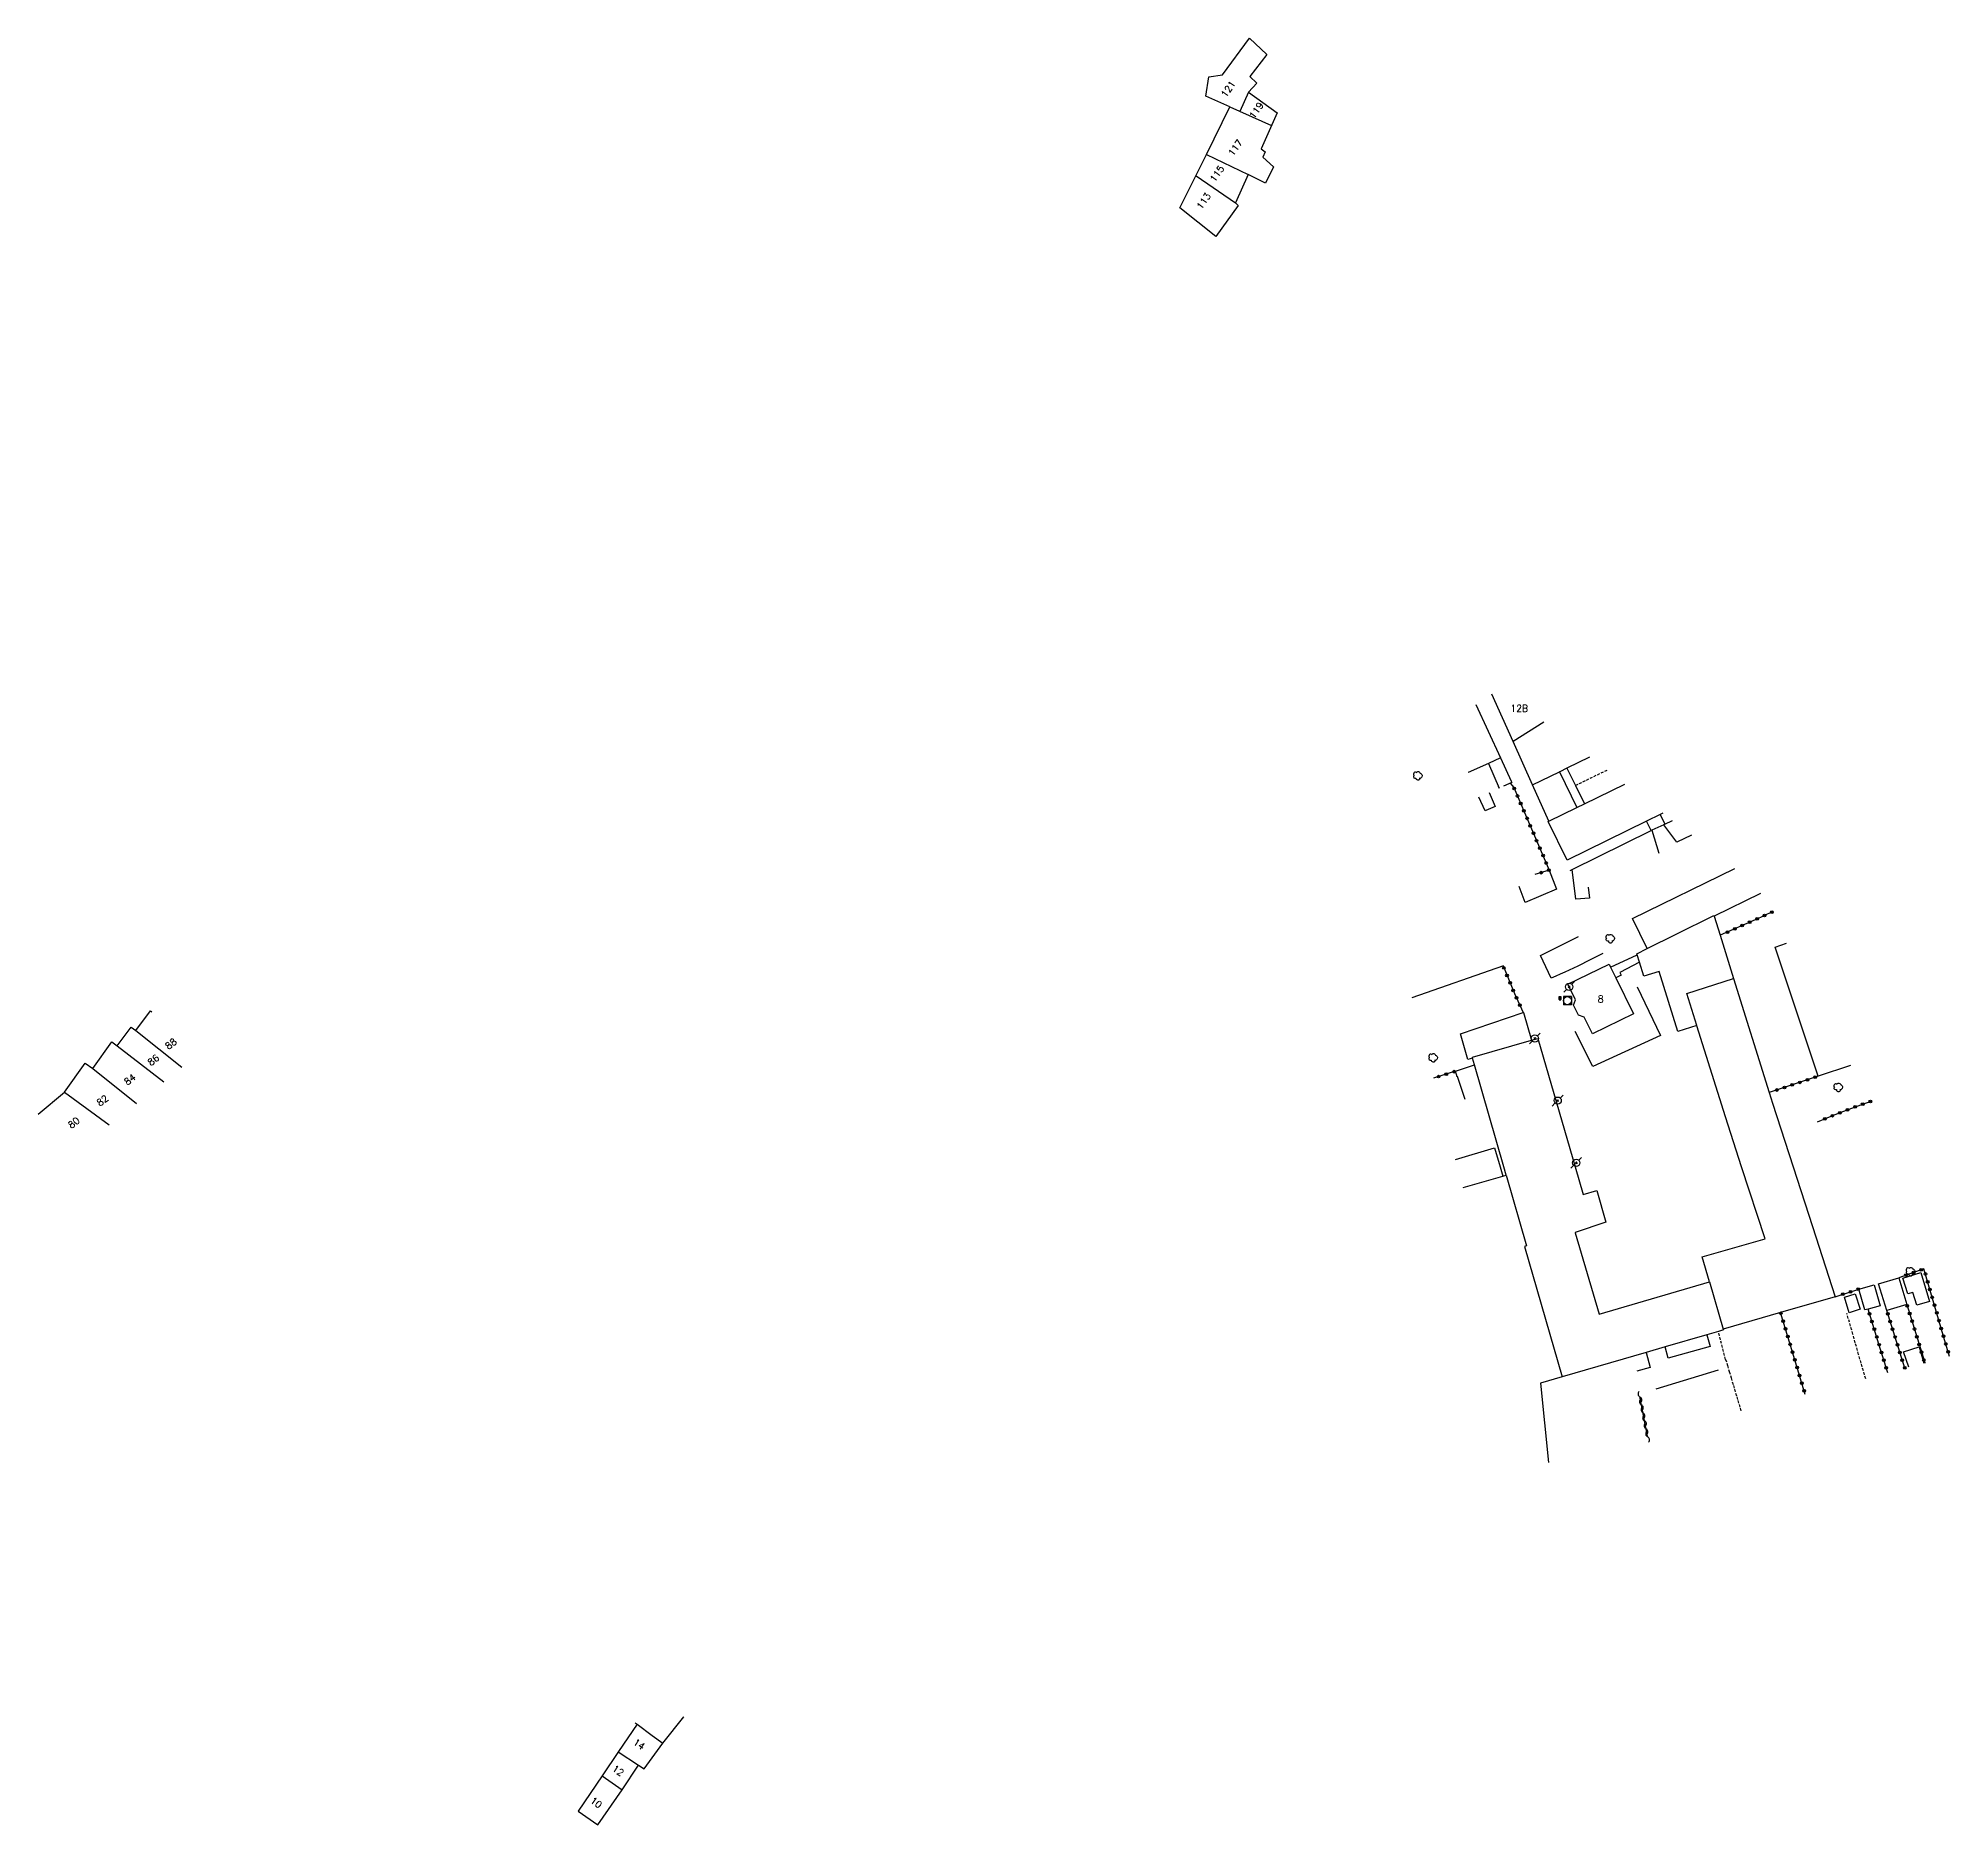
# Model space of a CAD drawing. Header units: millimetres. Extents: x 156183 to 157000, y 123000 to 123885.
# Drawn here: x 156630.6 to 156984.5, y 123554.2 to 123885 of the extents above; entities that cross this region are included whole.
import ezdxf
from ezdxf.enums import TextEntityAlignment as Align

# ---------------------------------------------------------------- set-up
doc = ezdxf.new("R2010")
doc.units = ezdxf.units.MM
doc.linetypes.add('DASHED', pattern=[0.75, 0.5, -0.25])
doc.layers.get('0').update_dxf_attribs({"linetype": 'CONTINUOUS'})
for name, color, linetype in [('W0004', 5, 'CONTINUOUS'), ('W0006', 2, 'CONTINUOUS'), ('W0100', 7, 'CONTINUOUS'), ('W0101', 7, 'CONTINUOUS'), ('W0104', 1, 'CONTINUOUS'), ('W0112', 1, 'DASHED'), ('W0300', 7, 'CONTINUOUS'), ('W0310', 3, 'CONTINUOUS'), ('W0323', 7, 'CONTINUOUS'), ('W0401', 7, 'CONTINUOUS'), ('W0420', 7, 'CONTINUOUS'), ('W0473', 7, 'CONTINUOUS'), ('W0991', 7, 'CONTINUOUS'), ('W1102', 7, 'CONTINUOUS')]:
    doc.layers.add(name, color=color, linetype=linetype)
doc.styles.get("Standard").update_dxf_attribs({"font": 'romans.shx', "width": 0.85})

# ---------------------------------------------------------------- blocks, each defined once
blk = doc.blocks.new('T473')
for p, q in [((-0.166667, 0.166667), (0.166667, -0.166667)), ((-0.166667, -0.166667), (0.166667, 0.166667)), ((0.500001, 0.500001), (1.000002, 1.000002)), ((-1.000002, -1.000002), (-0.500001, -0.500001))]:
    blk.add_line(p, q)
blk.add_ellipse((0, 0), major_axis=(0.471405, 0.471405), ratio=1, start_param=5.4977871438, end_param=11.780972451)
blk = doc.blocks.new('T300')
for p, q in [((-0.8, 0.51), (-0.86, 0.34)), ((-0.86, 0.34), (-0.86, 0.17)), ((-0.86, 0.17), (-0.74, 0.06)), ((-0.69, 0.63), (-0.8, 0.51)), ((-0.8, -0.06), (-0.74, 0.06)), ((-0.74, 0.06), (-0.69, 0.11)), ((-0.57, 0.69), (-0.69, 0.63)), ((-0.46, 0.69), (-0.57, 0.69)), ((-0.29, 0.63), (-0.46, 0.69)), ((-0.29, 0.63), (-0.17, 0.74)), ((-0.23, 0.57), (-0.29, 0.63)), ((-0.17, 0.74), (-0.06, 0.8)), ((-0.06, 0.8), (0.06, 0.8)), ((0.06, 0.8), (0.23, 0.74)), ((0.23, 0.74), (0.34, 0.63)), ((0.34, 0.63), (0.4, 0.51)), ((0.46, 0.46), (0.34, 0.46)), ((0.4, 0.51), (0.4, 0.46)), ((0.57, 0.4), (0.46, 0.46)), ((0.57, 0.4), (0.69, 0.29)), ((0.69, 0.29), (0.74, 0.17)), ((0.74, 0.06), (0.69, -0.17)), ((0.74, 0.17), (0.74, 0.06)), ((-0.8, -0.17), (-0.8, -0.06)), ((-0.8, -0.23), (-0.8, -0.17)), ((-0.74, -0.34), (-0.8, -0.23)), ((-0.69, -0.4), (-0.74, -0.34)), ((-0.51, -0.46), (-0.69, -0.4)), ((-0.4, -0.46), (-0.51, -0.46)), ((-0.4, -0.46), (-0.34, -0.46)), ((-0.34, -0.46), (-0.34, -0.4)), ((-0.34, -0.51), (-0.34, -0.46)), ((-0.29, -0.63), (-0.34, -0.51)), ((-0.17, -0.74), (-0.29, -0.63)), ((-0.06, -0.8), (-0.17, -0.74)), ((0.06, -0.8), (-0.06, -0.8)), ((0.17, -0.74), (0.06, -0.8)), ((0.23, -0.69), (0.17, -0.74)), ((0.29, -0.46), (0.23, -0.46)), ((0.29, -0.63), (0.23, -0.69)), ((0.46, -0.4), (0.29, -0.46)), ((0.34, -0.51), (0.29, -0.63)), ((0.34, -0.51), (0.34, -0.46)), ((0.57, -0.34), (0.46, -0.4)), ((0.63, -0.29), (0.57, -0.34)), ((0.69, -0.17), (0.63, -0.29))]:
    blk.add_line(p, q)
blk = doc.blocks.new('T420')
for p, q in [((0.75, 0.75), (-0.75, 0.75)), ((-0.75, 0.75), (-0.75, -0.75)), ((0.75, 0.75), (0.75, -0.75)), ((0.75, -0.75), (-0.75, -0.75))]:
    blk.add_line(p, q)
blk.add_ellipse((0, 0), major_axis=(-0.53, 0.53), ratio=1, start_param=3.926991, end_param=10.210176)
blk = doc.blocks.new('T401')
for p, q in [((-0.3, 0.3), (0, 0.3)), ((-0.3, -0.25), (-0.3, 0.3)), ((-0.3, 0.15), (0, 0.15)), ((-0.3, 0), (0, 0)), ((0, 0.3), (0, -0.25)), ((-0.3, -0.15), (0, -0.15)), ((-0.3, -0.25), (-0.3, -0.3)), ((-0.3, -0.3), (0, -0.3)), ((0, -0.3), (0, -0.25))]:
    blk.add_line(p, q)
blk = doc.blocks.new('t310o')
at = {"color": 0, "linetype": 'Continuous'}
for centre, start, end in [((-0.5, 0.38), 216.8699, 323.1304), ((0.5, -0.37), 36.8699, 143.1303)]:
    blk.add_arc(centre, 0.625, start, end, dxfattribs=at)
blk = doc.blocks.new('t323o')
at = {"color": 0, "linetype": 'Continuous'}
for radius in [0.25, 0.15]:
    blk.add_circle((0, 0), radius, dxfattribs=at)

msp = doc.modelspace()

# ---------------------------------------------------------------- linework, layer by layer
at = {"layer": 'W0004'}
for points in [[(156914.21, 123730.9), (156914.57, 123731.07), (156929.18, 123738.26)], [(156931.72, 123739.44), (156933.13, 123740.13)]]:
    msp.add_lwpolyline(points, dxfattribs=at)
at = {"layer": 'W0006'}
for points in [[(156929.35, 123738.34), (156930.6, 123734.1)], [(156933.97, 123736.1), (156931.54, 123739.36)], [(156936.65, 123737.44), (156933.97, 123736.1)], [(156910.34, 123730.96), (156911.66, 123727.4), (156905.9, 123724.94), (156904.77, 123727.89)], [(156917.57, 123727.79), (156917.76, 123725.77), (156915.26, 123725.54), (156914.57, 123731.07)], [(156920.26, 123715.49), (156917.93, 123714.34), (156915.6, 123713.18), (156913.24, 123712.07), (156912.39, 123711.69), (156911.53, 123711.31), (156910.68, 123710.93), (156908.74, 123715.15), (156915.78, 123718.63)], [(156926.61, 123709.36), (156930.93, 123700.31), (156918.43, 123694.62), (156915.15, 123701.06)]]:
    msp.add_lwpolyline(points, dxfattribs=at)
at = {"layer": 'W0100', "flags": 128}
msp.add_lwpolyline([(156854.69, 123874.99), (156859.98, 123871.17), (156856.98, 123864.52), (156857.77, 123863.91), (156857.31, 123862.97), (156859.29, 123861.18), (156857.8, 123858.13), (156854.63, 123859.72), (156852.27, 123854.48), (156852.74, 123854), (156848.6, 123848.27), (156841.97, 123853.54), (156844.92, 123859.47), (156846.88, 123863.42), (156851.21, 123872.27), (156846.79, 123874.26), (156847.29, 123877.8), (156849.88, 123878.18), (156854.82, 123884.97), (156858.07, 123881.99), (156854.89, 123877.89), (156856.23, 123876.63), (156854.69, 123874.99)], close=True, dxfattribs=at)
for points in [[(156630.62, 123685.76), (156635.47, 123689.81), (156639.31, 123695.23), (156640.7, 123694.19), (156644.22, 123699.17), (156645.25, 123698.44), (156647.81, 123701.86), (156648.66, 123701.23), (156651.39, 123704.89), (156651.39, 123704.89), (156651.62, 123704.73)], [(156741.1, 123573.09), (156741.47, 123572.82), (156738.03, 123567.75), (156735.01, 123563.28), (156730.6, 123556.7), (156734.24, 123554.2), (156738.7, 123560.68), (156741.72, 123565.24), (156742.77, 123564.55), (156746.26, 123569.28), (156750.12, 123574.2), (156750.12, 123574.2)]]:
    msp.add_lwpolyline(points, dxfattribs=at)
at = {"layer": 'W0101'}
for points in [[(156909.32, 123758.37), (156903.67, 123754.78), (156899.7, 123763.54)], [(156896.75, 123761.62), (156901.32, 123751.71), (156899.11, 123750.72), (156895.3, 123749.01), (156895.3, 123749.01)]]:
    msp.add_lwpolyline(points, dxfattribs=at)
msp.add_lwpolyline([(156913.79, 123709.82), (156921.42, 123713.56), (156921.7, 123712.99), (156922.68, 123710.98), (156925.93, 123704.33), (156918.32, 123700.61), (156916.81, 123703.7), (156915.74, 123704.09), (156914.85, 123705.92), (156915.21, 123706.92)], close=True, dxfattribs=at)
at = {"layer": 'W0104'}
for points in [[(156910.28, 123739.99), (156907.26, 123746.76), (156903.67, 123754.78)], [(156901.32, 123751.71), (156903.3, 123747.41), (156903.4, 123747.18), (156901.9, 123746.52)], [(156917.81, 123751.86), (156913.61, 123749.82), (156912.28, 123749.17), (156912.26, 123749.16), (156915.47, 123742.53)], [(156899.11, 123750.72), (156901.06, 123746.14), (156900.97, 123746.34), (156900.97, 123746.34), (156900.97, 123746.34), (156900.97, 123746.34)], [(156907.26, 123746.76), (156912.26, 123749.16)], [(156913.61, 123749.82), (156915.18, 123746.6), (156916.85, 123743.2)], [(156899.24, 123745.33), (156900.35, 123742.71), (156898.63, 123741.98), (156898.47, 123741.91), (156897.33, 123744.47)], [(156915.47, 123742.53), (156916.85, 123743.2), (156924.34, 123746.86)], [(156931.37, 123741.48), (156930.88, 123741.24), (156928.37, 123740.01), (156913.64, 123732.82), (156910.16, 123739.93), (156910.28, 123739.99), (156915.47, 123742.53)], [(156930.88, 123741.24), (156931.72, 123739.44), (156931.54, 123739.36), (156929.35, 123738.34), (156929.18, 123738.26), (156928.37, 123740.01)], [(156928.49, 123716.44), (156925.77, 123721.98), (156944.72, 123731.25)], [(156949.42, 123726.61), (156940.86, 123722.42)], [(156937.65, 123702.16), (156934.12, 123701.07), (156930.7, 123712.2), (156927.83, 123711.32), (156927.04, 123713.9), (156926.61, 123715.28), (156926.55, 123715.48), (156928.49, 123716.44), (156933.84, 123719.1), (156933.85, 123719.07), (156940.83, 123722.54), (156940.86, 123722.42), (156941.96, 123718.88), (156944.42, 123710.87)], [(156966.12, 123694.75), (156960.11, 123692.77), (156952.18, 123716.71), (156954.25, 123717.4)], [(156901.9, 123713.24), (156901.9, 123713.24), (156901.9, 123713.24), (156901.9, 123713.24), (156901.9, 123713.24), (156901.9, 123713.24), (156901.9, 123713.24), (156901.9, 123713.24), (156884.88, 123707.31)], [(156921.7, 123712.99), (156926.61, 123715.28)], [(156927.04, 123713.9), (156923.41, 123711.98), (156923.67, 123711.5), (156922.68, 123710.98)], [(156945.95, 123676), (156942.94, 123685.24), (156937.67, 123702.1), (156937.65, 123702.16), (156935.8, 123708.08), (156944.42, 123710.87), (156951.04, 123689.77), (156951.66, 123687.8), (156955.48, 123676)], [(156896.15, 123696.15), (156895.28, 123695.86), (156893.91, 123700.63), (156905.51, 123704.57), (156905.6, 123704.6), (156907.08, 123699.46)], [(156901.93, 123676), (156896.51, 123694.9), (156896.15, 123696.15), (156896.11, 123696.32), (156907.08, 123699.46), (156908.2, 123699.78)], [(156908.2, 123699.78), (156915.15, 123676)], [(156894.77, 123688.48), (156893.34, 123692.74), (156893.32, 123692.67), (156892.99, 123693.72), (156896.51, 123694.9)], [(156892.96, 123677.4), (156900.22, 123679.5), (156901.24, 123676)], [(156894.38, 123672.16), (156901.73, 123674.29), (156902.37, 123674.47), (156906.15, 123661.41), (156905.74, 123661.29), (156912.74, 123637.11), (156908.7, 123635.94)], [(156901.24, 123676), (156901.73, 123674.29)], [(156902.37, 123674.47), (156901.93, 123676)], [(156915.15, 123676), (156916.64, 123670.92), (156919.12, 123671.64), (156920.84, 123665.75), (156915.13, 123663.86), (156915.14, 123663.81), (156919.56, 123648.75)], [(156939.99, 123654.72), (156938.65, 123659.32), (156950.29, 123662.7), (156945.95, 123676)], [(156955.48, 123676), (156959.06, 123664.96), (156963.27, 123651.96), (156953.16, 123649.03), (156942.55, 123645.95)], [(156919.56, 123648.75), (156939.99, 123654.72), (156942.55, 123645.95), (156942.59, 123645.82), (156941.65, 123645.55), (156939.52, 123644.93), (156931.77, 123642.67), (156928.27, 123641.65), (156912.74, 123637.11)], [(156939.52, 123644.93), (156940.13, 123642.76), (156932.36, 123640.57), (156931.77, 123642.67)], [(156928.27, 123641.65), (156929.03, 123638.84), (156926.53, 123638.16)], [(156975.91, 123641.79), (156978.79, 123642.67), (156979.71, 123639.65)], [(156976.92, 123638.91), (156975.91, 123641.79)], [(156908.7, 123635.94), (156910.18, 123621.27)]]:
    msp.add_lwpolyline(points, dxfattribs=at)
for points in [[(156975.81, 123655.43), (156979.13, 123656.43), (156980.73, 123651.11), (156978.38, 123650.4), (156977.66, 123652.77), (156976.7, 123652.48)], [(156965.89, 123649), (156965, 123651.87), (156967, 123652.5), (156967.9, 123649.63)], [(156968.74, 123649.51), (156967.66, 123653.38), (156970.49, 123654.18), (156971.57, 123650.3), (156969.37, 123649.69)], [(156972.82, 123649.39), (156971.32, 123654.35), (156975.05, 123655.48), (156976.55, 123650.52)]]:
    msp.add_lwpolyline(points, close=True, dxfattribs=at)
at = {"layer": 'W0112'}
for points in [[(156921.01, 123749.42), (156915.18, 123746.6)], [(156968.92, 123636.79), (156968.7, 123637.53), (156967.61, 123641.29), (156966.53, 123645.06), (156965.45, 123648.83)], [(156942.98, 123640.37), (156941.65, 123645.55)], [(156942.98, 123640.37), (156943.33, 123639.23), (156943.67, 123638.09), (156944.02, 123636.94), (156944.63, 123634.84), (156945.25, 123632.74), (156945.87, 123630.7)]]:
    msp.add_lwpolyline(points, dxfattribs=at)
at = {"layer": 'W0300'}
msp.add_lwpolyline([(156941.59, 123638.36), (156930.08, 123634.86)], dxfattribs=at)
at = {"layer": 'W0310'}
msp.add_lwpolyline([(156928.53, 123626.12), (156927.12, 123633.46)], dxfattribs=at)
at = {"layer": 'W0323'}
for points in [[(156903.12, 123747.05), (156903.79, 123746.24)], [(156903.79, 123746.24), (156910.34, 123730.96), (156907.65, 123730.11)], [(156951.29, 123723.04), (156950.71, 123722.77), (156949.58, 123722.26), (156948.45, 123721.76), (156941.96, 123718.88)], [(156901.78, 123713.2), (156903.92, 123708.1), (156905.51, 123704.57)], [(156893.01, 123693.73), (156888.91, 123692.4)], [(156960.11, 123692.77), (156951.04, 123689.77)], [(156959.98, 123684.35), (156961.77, 123685.08), (156963.57, 123685.81), (156965.38, 123686.52), (156968.02, 123687.49), (156969.63, 123688.06)], [(156984.43, 123640.89), (156983.41, 123644.39), (156981.55, 123650.76), (156979.69, 123657.12), (156975.05, 123655.48)], [(156963.27, 123651.96), (156967.66, 123653.38)], [(156957.74, 123633.84), (156955.61, 123640.91), (156953.16, 123649.03)], [(156973, 123637.87), (156971.37, 123643.19), (156969.37, 123649.69)], [(156976.17, 123638.71), (156972.82, 123649.39)], [(156976.55, 123650.52), (156978.2, 123645.15), (156979.86, 123639.78), (156979.88, 123639.69)]]:
    msp.add_lwpolyline(points, dxfattribs=at)
at = {"layer": 'W1102', "flags": 128}
for points in [[(156854.69, 123874.99), (156853.06, 123871.43)], [(156846.88, 123863.42), (156854.63, 123859.72)], [(156844.95, 123859.48), (156852.27, 123854.48)], [(156645.25, 123698.44), (156653.88, 123691.72)], [(156648.66, 123701.23), (156657.22, 123694.46)], [(156640.7, 123694.19), (156648.82, 123687.74)], [(156635.47, 123689.81), (156643.76, 123683.79)], [(156741.48, 123572.81), (156744.29, 123570.73), (156746.26, 123569.28)], [(156738, 123567.71), (156741.72, 123565.24)], [(156735.01, 123563.28), (156738.7, 123560.68)]]:
    msp.add_lwpolyline(points, dxfattribs=at)
at = {"layer": 'W1102'}
msp.add_lwpolyline([(156851.21, 123872.27), (156858.91, 123868.8)], dxfattribs=at)

# ---------------------------------------------------------------- block references
at = {"layer": 'W0300', "rotation": 359.9999899823337}
for p in [(156886.05, 123748.38), (156921.68, 123718.25), (156888.89, 123696.17), (156963.89, 123690.71), (156977.25, 123656.6)]:
    msp.add_blockref('T300', p, dxfattribs=at)
at = {"layer": 'W0310', "rotation": 100.8995286331328}
for p in [(156927.13, 123633.41), (156927.41, 123631.94), (156927.7, 123630.46), (156927.98, 123628.99), (156928.26, 123627.52), (156928.55, 123626.04)]:
    msp.add_blockref('t310o', p, dxfattribs=at)
at = {"layer": 'W0323'}
for p, rotation in [((156903.87, 123746.05), 293.2008526477262), ((156904.46, 123744.67), 293.2008526477262), ((156905.05, 123743.3), 293.2008526477262), ((156905.64, 123741.92), 293.2008526477262), ((156906.23, 123740.54), 293.2008526477262), ((156906.82, 123739.16), 293.2008526477262), ((156907.41, 123737.78), 293.2008526477262), ((156908, 123736.4), 293.2008526477262), ((156908.59, 123735.02), 293.2008526477262), ((156909.19, 123733.65), 293.2008526477262), ((156908.84, 123730.48), 197.4215576287035), ((156909.78, 123732.27), 293.2008526477262), ((156910.27, 123730.93), 197.4215576287035), ((156950.18, 123722.53), 204.1498978390392), ((156951.55, 123723.15), 204.4401378602395), ((156943.33, 123719.48), 203.9370911845751), ((156944.7, 123720.09), 203.9370911845751), ((156946.07, 123720.7), 203.9370911845751), ((156947.44, 123721.31), 203.9370911845751), ((156948.81, 123721.92), 204.1310330268444), ((156901.94, 123712.83), 292.7324066004036), ((156902.52, 123711.44), 292.7324066004036), ((156903.1, 123710.06), 292.7324066004036), ((156903.68, 123708.68), 292.7324066004036), ((156904.28, 123707.3), 294.258065177587), ((156904.89, 123705.94), 294.258065177587), ((156889.86, 123692.71), 198.0129573482692), ((156891.29, 123693.17), 198.0129573482692), ((156892.71, 123693.63), 198.0129573482692), ((156953.89, 123690.71), 198.3173063091741), ((156955.31, 123691.18), 198.3173063091741), ((156956.74, 123691.65), 198.3173063091741), ((156958.16, 123692.13), 198.3173063091741), ((156959.59, 123692.6), 198.3173063091741), ((156952.47, 123690.24), 198.3173063091741), ((156966.95, 123687.1), 20.13630342803939), ((156968.36, 123687.61), 19.44681766766711), ((156969.78, 123688.11), 19.44681766766711), ((156961.37, 123684.91), 22.07011858033804), ((156962.75, 123685.48), 22.09748073559111), ((156964.15, 123686.03), 21.59302223249207), ((156965.54, 123686.58), 20.13630342803939), ((156976.38, 123655.95), 199.432288579154), ((156977.8, 123656.45), 199.432288579154), ((156979.21, 123656.95), 199.432288579154), ((156979.97, 123656.17), 106.2778375828482), ((156964.7, 123652.42), 17.98288172791705), ((156966.13, 123652.89), 17.98288172791705), ((156967.55, 123653.35), 17.98288172791705), ((156980.39, 123654.73), 106.2778375828482), ((156980.81, 123653.29), 106.2778375828482), ((156981.23, 123651.85), 106.2778375828482), ((156953.2, 123648.89), 106.7646606979101), ((156969.64, 123648.81), 107.1027289692976), ((156973, 123648.8), 107.425136875746), ((156976.62, 123650.29), 287.1094765293083), ((156977.06, 123648.85), 287.1094765293083), ((156981.65, 123650.41), 106.2861343095557), ((156982.07, 123648.97), 106.2861343095557), ((156953.63, 123647.46), 106.7646606979101), ((156954.07, 123646.02), 106.7646606979101), ((156954.5, 123644.58), 106.7646606979101), ((156970.08, 123647.38), 107.1027289692976), ((156970.52, 123645.95), 107.1027289692976), ((156973.45, 123647.37), 107.425136875746), ((156973.9, 123645.94), 107.425136875746), ((156977.5, 123647.42), 287.1094765293083), ((156977.95, 123645.99), 287.1094765293083), ((156982.49, 123647.53), 106.2861343095557), ((156982.91, 123646.09), 106.2861343095557), ((156983.34, 123644.65), 106.2861343095557), ((156954.93, 123643.15), 106.7646606979101), ((156955.36, 123641.71), 106.7646606979101), ((156970.96, 123644.51), 107.1027289692976), ((156971.4, 123643.08), 107.1027289692976), ((156971.84, 123641.64), 107.1027289692976), ((156974.35, 123644.5), 107.425136875746), ((156974.8, 123643.07), 107.425136875746), ((156975.25, 123641.64), 107.425136875746), ((156978.39, 123644.55), 287.1094765293083), ((156978.83, 123643.12), 287.1094765293083), ((156979.27, 123641.69), 287.1094765293083), ((156983.75, 123643.21), 106.233926524526), ((156984.17, 123641.77), 106.233926524526), ((156955.8, 123640.28), 106.7711351309778), ((156956.23, 123638.84), 106.7711351309778), ((156972.29, 123640.21), 107.1027289692976), ((156972.73, 123638.78), 107.1027289692976), ((156975.69, 123640.21), 107.425136875746), ((156976.14, 123638.78), 107.425136875746), ((156979.71, 123640.25), 287.1094765293083), ((156956.66, 123637.4), 106.7711351309778), ((156957.1, 123635.97), 106.7711351309778), ((156957.53, 123634.53), 106.7711351309778)]:
    msp.add_blockref('t323o', p, dxfattribs=dict(at, rotation=rotation))
at = {"layer": 'W0401'}
msp.add_blockref('T401', (156912.47, 123707.26), dxfattribs=at)
at = {"layer": 'W0420', "rotation": 359.9999899823337}
msp.add_blockref('T420', (156913.7, 123706.78), dxfattribs=at)
at = {"layer": 'W0473'}
msp.add_blockref('T473', (156914.02, 123709.34), dxfattribs=at)
at = {"layer": 'W0473', "rotation": 359.9999899823337}
for p in [(156907.67, 123699.77), (156911.9, 123688.27), (156915.34, 123676.75)]:
    msp.add_blockref('T473', p, dxfattribs=at)

# ---------------------------------------------------------------- texts
at = {"layer": 'W0991'}
for s, rotation, p in [('121', 55, (156850.5, 123873.91)), ('119', 55, (156855.7, 123869.95)), ('117', 55, (156851.81, 123863.02)), ('115', 55, (156848.42, 123858.21)), ('113', 55, (156845.96, 123853.17)), ('88', 38.0648, (156654.73, 123697.64)), ('86', 38.0648, (156651.48, 123694.64)), ('84', 38.0648, (156647.13, 123691.03)), ('82', 38.0648, (156642.05, 123687.14)), ('80', 38.0648, (156636.75, 123683.03)), ('14', 324.0994, (156740.62, 123569.24)), ('12', 324.0994, (156736.73, 123564.35)), ('10', 324.0994, (156732.68, 123558.43))]:
    msp.add_text(s, height=1.25, rotation=rotation, dxfattribs=at).set_placement(p)
for s, p in [('12B', (156904.79, 123760.9)), ('8', (156919.86, 123707.08))]:
    msp.add_text(s, height=1.25, dxfattribs=at).set_placement(p, align=Align.MIDDLE_CENTER)

doc.saveas('drawing.dxf')
